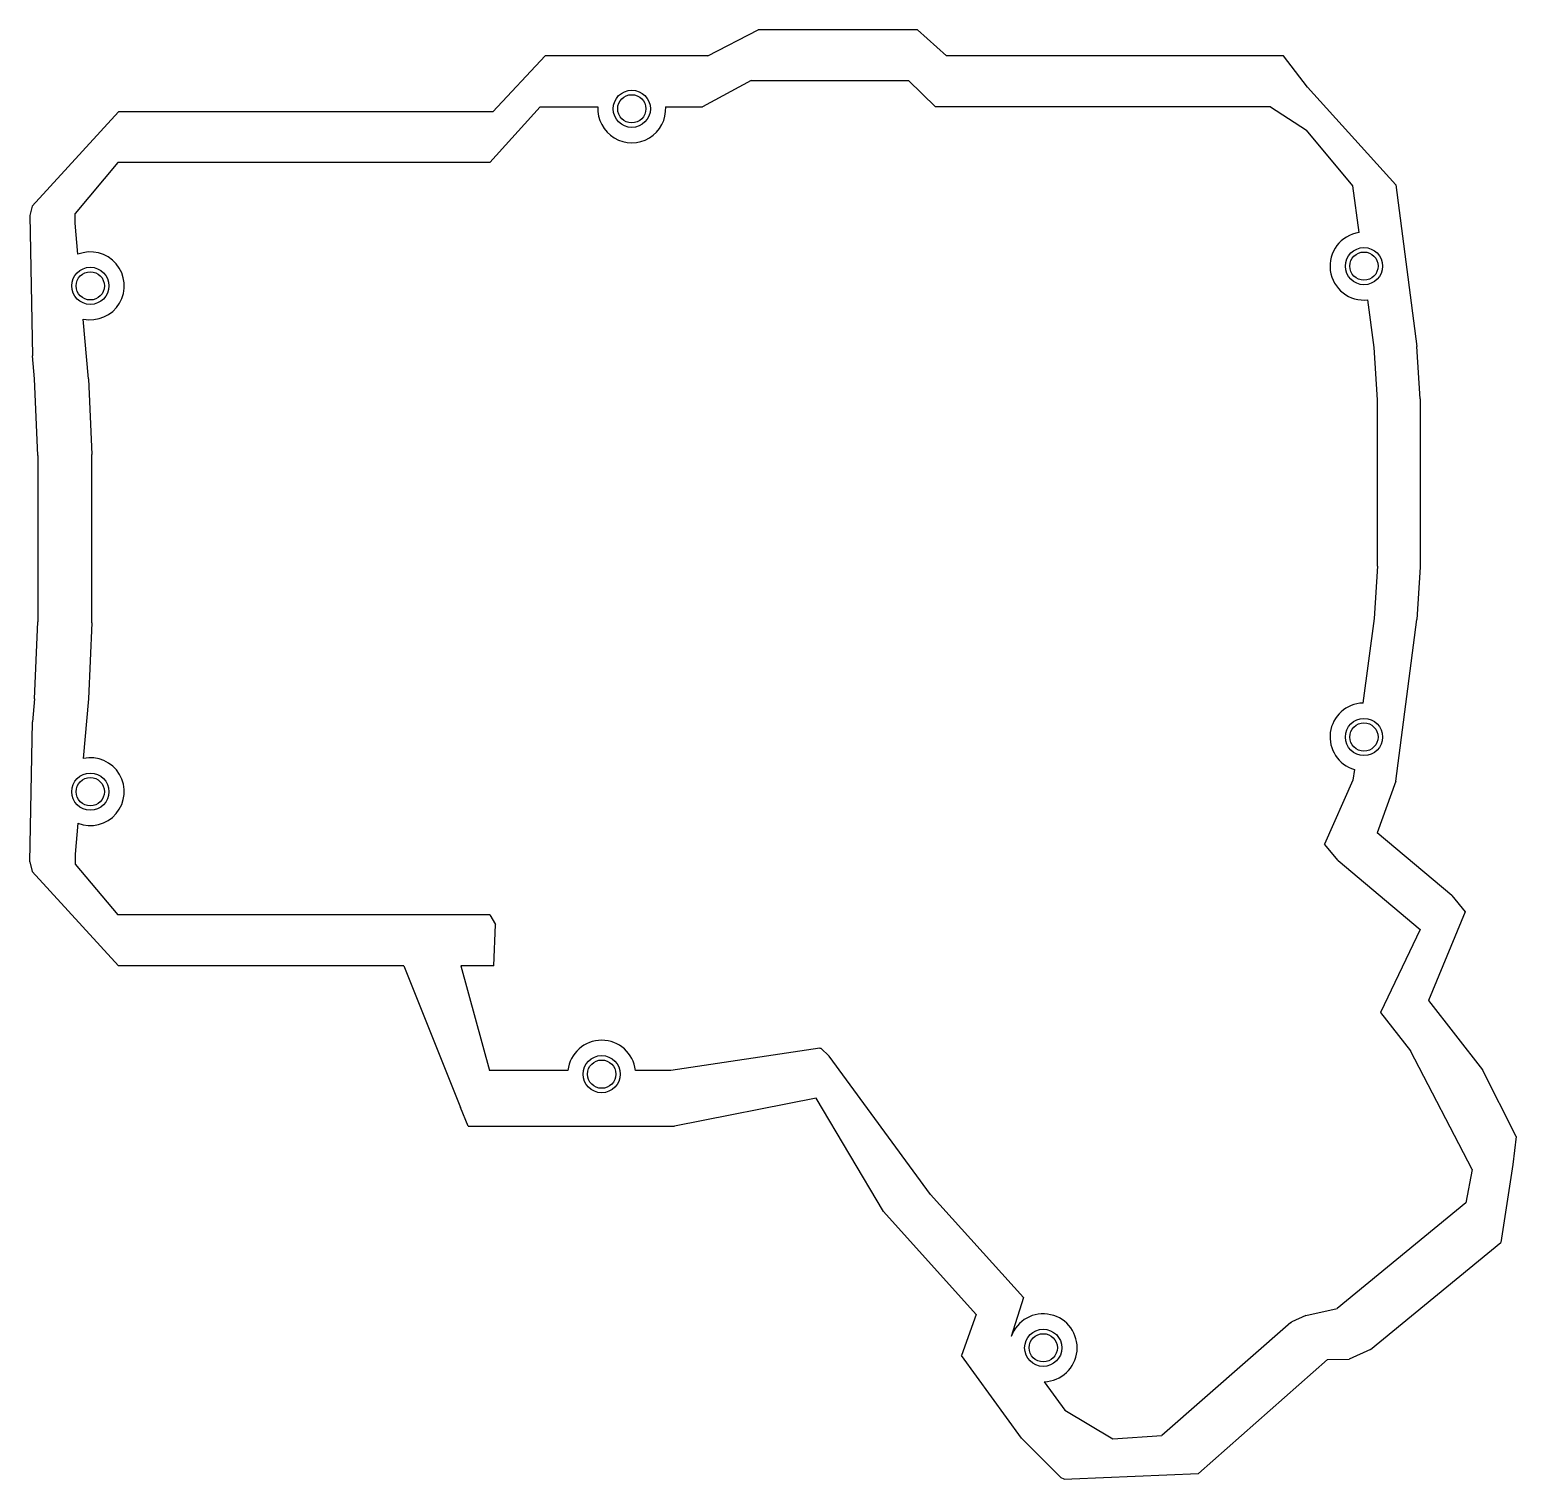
# Model space of a CAD drawing. Header units: metres. Extents: x -63 to 97, y -107 to 49.
import ezdxf

# ---------------------------------------------------------------- set-up
doc = ezdxf.new("R2010")
doc.units = ezdxf.units.M

msp = doc.modelspace()

# ---------------------------------------------------------------- linework, layer by layer
for p, q in [((10.08, 45.93, -5), (15.52, 48.75, -5)), ((10.08, 45.93), (15.52, 48.75)), ((32.63, 48.75, -5), (15.52, 48.75, -5)), ((15.52, 48.75, -5), (15.52, 48.75)), ((32.63, 48.75), (15.52, 48.75)), ((35.75, 45.93, -5), (32.63, 48.75, -5)), ((32.63, 48.75, -5), (32.63, 48.75)), ((35.75, 45.93), (32.63, 48.75)), ((-13.03, 39.93, -5), (-7.38, 45.93, -5)), ((-13.03, 39.93), (-7.38, 45.93)), ((10.08, 45.93, -5), (-7.38, 45.93, -5)), ((-7.38, 45.93, -5), (-7.38, 45.93)), ((10.08, 45.93), (-7.38, 45.93)), ((10.08, 45.93, -5), (10.08, 45.93)), ((71.98, 45.93, -5), (35.75, 45.93, -5)), ((35.75, 45.93, -5), (35.75, 45.93)), ((71.98, 45.93), (35.75, 45.93)), ((74.57, 42.56, -5), (71.98, 45.93, -5)), ((71.98, 45.93, -5), (71.98, 45.93)), ((74.57, 42.56), (71.98, 45.93)), ((14.74, 43.27), (9.53, 40.45)), ((14.74, 43.27, -2), (9.53, 40.45, -2)), ((14.74, 43.27), (31.66, 43.27)), ((14.74, 43.27, -2), (14.74, 43.27)), ((14.74, 43.27, -2), (31.66, 43.27, -2)), ((31.66, 43.27), (34.57, 40.45)), ((31.66, 43.27, -2), (31.66, 43.27)), ((31.66, 43.27, -2), (34.57, 40.45, -2)), ((84.07, 32.06, -5), (74.57, 42.56, -5)), ((74.57, 42.56, -5), (74.57, 42.56)), ((84.07, 32.06), (74.57, 42.56)), ((-13.35, 34.45), (-7.93, 40.45)), ((-13.35, 34.45, -2), (-7.93, 40.45, -2)), ((-7.93, 40.45), (-1.72, 40.45)), ((-7.93, 40.45, -2), (-7.93, 40.45)), ((-7.93, 40.45, -2), (-1.72, 40.45, -2)), ((-1.72, 40.45, -2), (-1.72, 40.45)), ((-0.08, 40.24, -5), (-0.08, 40.24, -4)), ((0.4, 40.24, -4), (0.4, 40.24)), ((5.56, 40.45), (9.53, 40.45)), ((5.56, 40.45, -2), (5.56, 40.45)), ((5.56, 40.45, -2), (9.53, 40.45, -2)), ((9.53, 40.45, -2), (9.53, 40.45)), ((70.6, 40.45), (34.57, 40.45)), ((34.57, 40.45, -2), (34.57, 40.45)), ((70.6, 40.45, -2), (34.57, 40.45, -2)), ((70.6, 40.45), (74.47, 37.96)), ((70.6, 40.45, -2), (70.6, 40.45)), ((70.6, 40.45, -2), (74.47, 37.96, -2)), ((-62.55, 29.78, -5), (-53.27, 39.93, -5)), ((-62.55, 29.78), (-53.27, 39.93)), ((-13.03, 39.93, -5), (-53.27, 39.93, -5)), ((-53.27, 39.93, -5), (-53.27, 39.93)), ((-13.03, 39.93), (-53.27, 39.93)), ((-13.03, 39.93, -5), (-13.03, 39.93)), ((79.47, 31.96), (74.47, 37.96)), ((74.47, 37.96, -2), (74.47, 37.96)), ((79.47, 31.96, -2), (74.47, 37.96, -2)), ((-53.35, 34.45), (-57.95, 28.99)), ((-53.35, 34.45, -2), (-57.95, 28.99, -2)), ((-13.35, 34.45), (-53.35, 34.45)), ((-53.35, 34.45, -2), (-53.35, 34.45)), ((-13.35, 34.45, -2), (-53.35, 34.45, -2)), ((-13.35, 34.45, -2), (-13.35, 34.45)), ((84.07, 32.06, -5), (86.33, 14.67, -5)), ((84.07, 32.06, -5), (84.07, 32.06)), ((84.07, 32.06), (86.33, 14.67)), ((80.12, 26.93), (79.47, 31.96)), ((79.47, 31.96, -2), (79.47, 31.96)), ((80.12, 26.93, -2), (79.47, 31.96, -2)), ((-62.55, 29.78, -5), (-62.82, 28.75, -5)), ((-62.55, 29.78), (-62.82, 28.75)), ((-62.55, 29.78, -5), (-62.55, 29.78)), ((-57.93, 27.93), (-57.95, 28.99)), ((-57.93, 27.93, -2), (-57.95, 28.99, -2)), ((-57.95, 28.99, -2), (-57.95, 28.99)), ((-62.82, 28.75, -5), (-62.54, 13.68, -5)), ((-62.82, 28.75, -5), (-62.82, 28.75)), ((-62.82, 28.75), (-62.54, 13.68)), ((-57.65, 24.59), (-57.93, 27.93)), ((-57.65, 24.59, -2), (-57.93, 27.93, -2)), ((-57.93, 27.93, -2), (-57.93, 27.93)), ((80.12, 26.93, -2), (80.12, 26.93)), ((-57.65, 24.59, -2), (-57.65, 24.59)), ((78.65, 23.32, -5), (78.65, 23.32, -4)), ((79.12, 23.32, -4), (79.12, 23.32)), ((-58.31, 21.2, -5), (-58.31, 21.2, -4)), ((-57.84, 21.2, -4), (-57.84, 21.2)), ((81.73, 14.57), (81.06, 19.69)), ((81.06, 19.69, -2), (81.06, 19.69)), ((81.73, 14.57, -2), (81.06, 19.69, -2)), ((-56.51, 11.2), (-57.06, 17.62)), ((-56.51, 11.2, -2), (-57.06, 17.62, -2)), ((-57.06, 17.62, -2), (-57.06, 17.62)), ((82.09, 8.95), (81.73, 14.57)), ((81.73, 14.57, -2), (81.73, 14.57)), ((82.09, 8.95, -2), (81.73, 14.57, -2)), ((86.69, 9.05, -5), (86.33, 14.67, -5)), ((86.33, 14.67, -5), (86.33, 14.67)), ((86.69, 9.05), (86.33, 14.67)), ((-62.31, 11.2, -5), (-62.54, 13.68, -5)), ((-62.54, 13.68, -5), (-62.54, 13.68)), ((-62.31, 11.2), (-62.54, 13.68)), ((-61.94, 2.95, -5), (-62.31, 11.2, -5)), ((-62.31, 11.2, -5), (-62.31, 11.2)), ((-61.94, 2.95), (-62.31, 11.2)), ((-56.51, 11.2), (-56.16, 3.05)), ((-56.51, 11.2, -2), (-56.16, 3.05, -2)), ((-56.51, 11.2, -2), (-56.51, 11.2)), ((82.09, -8.95), (82.09, 8.95)), ((82.09, 8.95, -2), (82.09, 8.95)), ((82.09, -8.95, -2), (82.09, 8.95, -2)), ((86.69, 9.05, -5), (86.69, -9.05, -5)), ((86.69, 9.05, -5), (86.69, 9.05)), ((86.69, 9.05), (86.69, -9.05)), ((-61.94, 2.95, -5), (-61.94, -14.95, -5)), ((-61.94, 2.95, -5), (-61.94, 2.95)), ((-61.94, 2.95), (-61.94, -14.95)), ((-56.16, -15.05), (-56.16, 3.05)), ((-56.16, -15.05, -2), (-56.16, 3.05, -2)), ((-56.16, 3.05, -2), (-56.16, 3.05)), ((82.09, -8.95), (81.73, -14.57)), ((82.09, -8.95, -2), (81.73, -14.57, -2)), ((82.09, -8.95, -2), (82.09, -8.95)), ((86.69, -9.05, -5), (86.33, -14.67, -5)), ((86.69, -9.05), (86.33, -14.67)), ((86.69, -9.05, -5), (86.69, -9.05)), ((-62.31, -23.2, -5), (-61.94, -14.95, -5)), ((-62.31, -23.2), (-61.94, -14.95)), ((-61.94, -14.95, -5), (-61.94, -14.95)), ((-56.16, -15.05), (-56.51, -23.2)), ((-56.16, -15.05, -2), (-56.51, -23.2, -2)), ((-56.16, -15.05, -2), (-56.16, -15.05)), ((81.73, -14.57), (80.54, -23.67)), ((81.73, -14.57, -2), (80.54, -23.67, -2)), ((81.73, -14.57, -2), (81.73, -14.57)), ((84.07, -32.06, -5), (86.33, -14.67, -5)), ((84.07, -32.06), (86.33, -14.67)), ((86.33, -14.67, -5), (86.33, -14.67)), ((-62.31, -23.2, -5), (-62.54, -25.68, -5)), ((-62.31, -23.2), (-62.54, -25.68)), ((-62.31, -23.2, -5), (-62.31, -23.2)), ((-56.51, -23.2), (-57.06, -29.62)), ((-56.51, -23.2, -2), (-57.06, -29.62, -2)), ((-56.51, -23.2, -2), (-56.51, -23.2)), ((80.54, -23.67, -2), (80.54, -23.67)), ((-62.82, -40.75, -5), (-62.54, -25.68, -5)), ((-62.82, -40.75), (-62.54, -25.68)), ((-62.54, -25.68, -5), (-62.54, -25.68)), ((78.65, -27.32, -5), (78.65, -27.32, -4)), ((79.12, -27.32, -4), (79.12, -27.32)), ((-57.06, -29.62, -2), (-57.06, -29.62)), ((79.47, -31.96), (76.42, -38.86)), ((79.47, -31.96, -2), (76.42, -38.86, -2)), ((79.62, -30.82), (79.47, -31.96)), ((79.62, -30.82, -2), (79.47, -31.96, -2)), ((79.47, -31.96, -2), (79.47, -31.96)), ((79.62, -30.82, -2), (79.62, -30.82)), ((-58.31, -33.2, -5), (-58.31, -33.2, -4)), ((-57.84, -33.2, -4), (-57.84, -33.2)), ((84.07, -32.06, -5), (82.07, -37.63, -5)), ((84.07, -32.06), (82.07, -37.63)), ((84.07, -32.06, -5), (84.07, -32.06)), ((-57.65, -36.59), (-57.93, -39.93)), ((-57.65, -36.59, -2), (-57.93, -39.93, -2)), ((-57.65, -36.59, -2), (-57.65, -36.59)), ((90.11, -44.37, -5), (82.07, -37.63, -5)), ((82.07, -37.63, -5), (82.07, -37.63)), ((90.11, -44.37), (82.07, -37.63)), ((-57.93, -39.93), (-57.95, -40.99)), ((-57.93, -39.93, -2), (-57.95, -40.99, -2)), ((-57.93, -39.93, -2), (-57.93, -39.93)), ((77.86, -40.61), (76.42, -38.86)), ((76.42, -38.86, -2), (76.42, -38.86)), ((77.86, -40.61, -2), (76.42, -38.86, -2)), ((-62.82, -40.75, -5), (-62.55, -41.78, -5)), ((-62.82, -40.75, -5), (-62.82, -40.75)), ((-62.82, -40.75), (-62.55, -41.78)), ((-57.95, -40.99), (-53.35, -46.45)), ((-57.95, -40.99, -2), (-53.35, -46.45, -2)), ((-57.95, -40.99, -2), (-57.95, -40.99)), ((77.86, -40.61), (86.71, -48.04)), ((77.86, -40.61, -2), (77.86, -40.61)), ((77.86, -40.61, -2), (86.71, -48.04, -2)), ((-53.27, -51.93, -5), (-62.55, -41.78, -5)), ((-62.55, -41.78, -5), (-62.55, -41.78)), ((-53.27, -51.93), (-62.55, -41.78)), ((90.11, -44.37, -5), (91.54, -46.12, -5)), ((90.11, -44.37, -5), (90.11, -44.37)), ((90.11, -44.37), (91.54, -46.12)), ((91.54, -46.12, -5), (87.59, -55.67, -5)), ((91.54, -46.12), (87.59, -55.67)), ((91.54, -46.12, -5), (91.54, -46.12)), ((-13.35, -46.45), (-53.35, -46.45)), ((-13.35, -46.45, -2), (-53.35, -46.45, -2)), ((-53.35, -46.45, -2), (-53.35, -46.45)), ((-13.35, -46.45), (-12.75, -47.48)), ((-13.35, -46.45, -2), (-12.75, -47.48, -2)), ((-13.35, -46.45, -2), (-13.35, -46.45)), ((-12.93, -51.93), (-12.75, -47.48)), ((-12.93, -51.93, -2), (-12.75, -47.48, -2)), ((-12.75, -47.48, -2), (-12.75, -47.48)), ((86.71, -48.04), (82.41, -56.94)), ((86.71, -48.04, -2), (82.41, -56.94, -2)), ((86.71, -48.04, -2), (86.71, -48.04)), ((-22.61, -51.93, -5), (-53.27, -51.93, -5)), ((-53.27, -51.93, -5), (-53.27, -51.93)), ((-22.61, -51.93), (-53.27, -51.93)), ((-22.61, -51.93, -5), (-16.5, -67.17, -5)), ((-22.61, -51.93, -5), (-22.61, -51.93)), ((-22.61, -51.93), (-16.5, -67.17)), ((-16.46, -51.93), (-13.37, -63.19)), ((-12.93, -51.93), (-16.46, -51.93)), ((-16.46, -51.93, -2), (-13.37, -63.19, -2)), ((-16.46, -51.93, -2), (-16.46, -51.93)), ((-12.93, -51.93, -2), (-16.46, -51.93, -2)), ((-12.93, -51.93, -2), (-12.93, -51.93)), ((87.59, -55.67, -5), (93.41, -63.12, -5)), ((87.59, -55.67, -5), (87.59, -55.67)), ((87.59, -55.67), (93.41, -63.12)), ((82.41, -56.94), (85.64, -61.07)), ((82.41, -56.94, -2), (82.41, -56.94)), ((82.41, -56.94, -2), (85.64, -61.07, -2)), ((22.15, -60.77), (6.13, -63.19)), ((22.15, -60.77, -2), (6.13, -63.19, -2)), ((22.15, -60.77), (22.24, -60.79)), ((22.15, -60.77, -2), (22.24, -60.79, -2)), ((22.15, -60.77, -2), (22.15, -60.77)), ((22.24, -60.79), (23.13, -61.65)), ((22.24, -60.79, -2), (23.13, -61.65, -2)), ((22.24, -60.79, -2), (22.24, -60.79)), ((34.05, -76.52), (23.13, -61.65)), ((34.05, -76.52, -2), (23.13, -61.65, -2)), ((23.13, -61.65, -2), (23.13, -61.65)), ((92.3, -73.83), (85.64, -61.07)), ((85.64, -61.07, -2), (85.64, -61.07)), ((92.3, -73.83, -2), (85.64, -61.07, -2)), ((-4.95, -63.19), (-13.37, -63.19)), ((-4.95, -63.19, -2), (-13.37, -63.19, -2)), ((-13.37, -63.19, -2), (-13.37, -63.19)), ((-4.95, -63.19, -2), (-4.95, -63.19)), ((-3.32, -63.58, -5), (-3.32, -63.58, -4)), ((-2.85, -63.58, -4), (-2.85, -63.58)), ((6.13, -63.19), (2.31, -63.19)), ((6.13, -63.19, -2), (2.31, -63.19, -2)), ((2.31, -63.19, -2), (2.31, -63.19)), ((6.13, -63.19, -2), (6.13, -63.19)), ((97.03, -70.3, -5), (93.41, -63.12, -5)), ((93.41, -63.12, -5), (93.41, -63.12)), ((97.03, -70.3), (93.41, -63.12)), ((21.73, -66.16, -5), (6.51, -69.17, -5)), ((21.73, -66.16), (6.51, -69.17)), ((28.97, -78.35, -5), (21.73, -66.16, -5)), ((21.73, -66.16, -5), (21.73, -66.16)), ((28.97, -78.35), (21.73, -66.16)), ((-15.66, -69.17, -5), (-16.5, -67.17, -5)), ((-16.5, -67.17, -5), (-16.5, -67.17)), ((-15.66, -69.17), (-16.5, -67.17)), ((-15.66, -69.17, -5), (6.51, -69.17, -5)), ((-15.66, -69.17, -5), (-15.66, -69.17)), ((-15.66, -69.17), (6.51, -69.17)), ((6.51, -69.17, -5), (6.51, -69.17)), ((97.03, -70.3, -5), (96.66, -73.31, -5)), ((97.03, -70.3), (96.66, -73.31)), ((97.03, -70.3, -5), (97.03, -70.3)), ((96.66, -73.31, -5), (95.37, -81.68, -5)), ((96.66, -73.31), (95.37, -81.68)), ((96.66, -73.31, -5), (96.66, -73.31)), ((92.3, -73.83), (91.62, -77.41)), ((92.3, -73.83, -2), (91.62, -77.41, -2)), ((92.3, -73.83, -2), (92.3, -73.83)), ((44.03, -87.61), (34.05, -76.52)), ((44.03, -87.61, -2), (34.05, -76.52, -2)), ((34.05, -76.52, -2), (34.05, -76.52)), ((91.62, -77.41), (77.75, -88.78)), ((91.62, -77.41, -2), (77.75, -88.78, -2)), ((91.62, -77.41, -2), (91.62, -77.41)), ((38.96, -89.44, -5), (28.97, -78.35, -5)), ((28.97, -78.35, -5), (28.97, -78.35)), ((38.96, -89.44), (28.97, -78.35)), ((81.36, -93.19, -5), (95.37, -81.68, -5)), ((81.36, -93.19), (95.37, -81.68)), ((95.37, -81.68, -5), (95.37, -81.68)), ((44.03, -87.61), (42.72, -91.78)), ((44.03, -87.61, -2), (42.72, -91.78, -2)), ((44.03, -87.61, -2), (44.03, -87.61)), ((38.96, -89.44, -5), (37.37, -93.82, -5)), ((38.96, -89.44), (37.37, -93.82)), ((38.96, -89.44, -5), (38.96, -89.44)), ((74.41, -89.53), (77.75, -88.78)), ((74.41, -89.53, -2), (77.75, -88.78, -2)), ((77.75, -88.78, -2), (77.75, -88.78)), ((72.8, -90.29), (58.93, -102.43)), ((72.8, -90.29, -2), (58.93, -102.43, -2)), ((72.8, -90.29), (72.82, -90.28)), ((72.8, -90.29, -2), (72.82, -90.28, -2)), ((72.8, -90.29, -2), (72.8, -90.29)), ((72.88, -90.22), (72.82, -90.28)), ((72.88, -90.22, -2), (72.82, -90.28, -2)), ((72.82, -90.28, -2), (72.82, -90.28)), ((74.41, -89.53), (72.88, -90.22)), ((74.41, -89.53, -2), (72.88, -90.22, -2)), ((72.88, -90.22, -2), (72.88, -90.22)), ((74.41, -89.53, -2), (74.41, -89.53)), ((42.72, -91.78), (42.72, -91.78)), ((42.72, -91.78, -2), (42.72, -91.78, -2)), ((42.72, -91.78, -2), (42.72, -91.78)), ((42.72, -91.78, -2), (42.72, -91.78)), ((43.84, -102.72, -5), (37.37, -93.82, -5)), ((37.37, -93.82, -5), (37.37, -93.82)), ((43.84, -102.72), (37.37, -93.82)), ((44.16, -93.01, -5), (44.16, -93.01, -4)), ((44.63, -93.01, -4), (44.63, -93.01)), ((76.74, -94.25, -5), (62.85, -106.52, -5)), ((76.74, -94.25), (62.85, -106.52)), ((76.74, -94.25, -5), (79.06, -94.24, -5)), ((76.74, -94.25), (79.06, -94.24)), ((76.74, -94.25, -5), (76.74, -94.25)), ((81.36, -93.19, -5), (79.06, -94.24, -5)), ((81.36, -93.19), (79.06, -94.24)), ((79.06, -94.24, -5), (79.06, -94.24)), ((81.36, -93.19, -5), (81.36, -93.19)), ((46.26, -96.66), (48.47, -99.7)), ((46.26, -96.66, -2), (48.47, -99.7, -2)), ((46.26, -96.66, -2), (46.26, -96.66)), ((48.47, -99.7), (53.63, -102.81)), ((48.47, -99.7, -2), (53.63, -102.81, -2)), ((48.47, -99.7, -2), (48.47, -99.7)), ((48.08, -106.98, -5), (43.84, -102.72, -5)), ((43.84, -102.72, -5), (43.84, -102.72)), ((48.08, -106.98), (43.84, -102.72)), ((53.63, -102.81), (58.93, -102.43)), ((53.63, -102.81, -2), (58.93, -102.43, -2)), ((53.63, -102.81, -2), (53.63, -102.81)), ((58.93, -102.43, -2), (58.93, -102.43)), ((48.42, -107.15, -5), (48.08, -106.98, -5)), ((48.08, -106.98, -5), (48.08, -106.98)), ((48.42, -107.15), (48.08, -106.98)), ((48.42, -107.15, -5), (49.22, -107.1, -5)), ((48.42, -107.15), (49.22, -107.1)), ((49.22, -107.1, -5), (62.85, -106.52, -5)), ((49.22, -107.1), (62.85, -106.52)), ((49.22, -107.1, -5), (49.22, -107.1)), ((62.85, -106.52, -5), (62.85, -106.52)), ((48.42, -107.15, -5), (48.42, -107.15))]:
    msp.add_line(p, q)
for centre, radius in [((1.92, 40.24, -5), 2), ((1.92, 40.24, -4), 2), ((1.92, 40.24), 1.52), ((1.92, 40.24, -4), 1.52), ((80.65, 23.32, -5), 2), ((80.65, 23.32, -4), 2), ((80.65, 23.32), 1.52), ((80.65, 23.32, -4), 1.52), ((-56.31, 21.2, -5), 2), ((-56.31, 21.2, -4), 2), ((-56.31, 21.2), 1.52), ((-56.31, 21.2, -4), 1.52), ((80.65, -27.32, -5), 2), ((80.65, -27.32, -4), 2), ((80.65, -27.32), 1.52), ((80.65, -27.32, -4), 1.52), ((-56.31, -33.2, -5), 2), ((-56.31, -33.2, -4), 2), ((-56.31, -33.2), 1.52), ((-56.31, -33.2, -4), 1.52), ((-1.32, -63.58, -5), 2), ((-1.32, -63.58, -4), 2), ((-1.32, -63.58), 1.52), ((-1.32, -63.58, -4), 1.52), ((46.16, -93.01, -5), 2), ((46.16, -93.01, -4), 2), ((46.16, -93.01), 1.52), ((46.16, -93.01, -4), 1.52)]:
    msp.add_circle(centre, radius)
for centre, start, end in [((1.92, 40.24), -183.2987, 3.2987), ((1.92, 40.24, -2), -183.2987, 3.2987), ((80.65, 23.32), -261.713, -83.4721), ((80.65, 23.32, -2), -261.713, -83.4721), ((-56.31, 21.2), -101.7805, 111.4485), ((-56.31, 21.2, -2), -101.7805, 111.4485), ((80.65, -27.32), -268.3957, -106.4193), ((80.65, -27.32, -2), -268.3957, -106.4193), ((-56.31, -33.2), -111.4485, 101.7805), ((-56.31, -33.2, -2), -111.4485, 101.7805), ((-1.32, -63.58), 6.2086, 173.7914), ((-1.32, -63.58, -2), 6.2086, 173.7914), ((46.16, -93.01), -88.3402, 160.3402), ((46.16, -93.01, -2), -88.3402, 160.3402)]:
    msp.add_arc(centre, 3.65, start, end)

doc.saveas('drawing.dxf')
